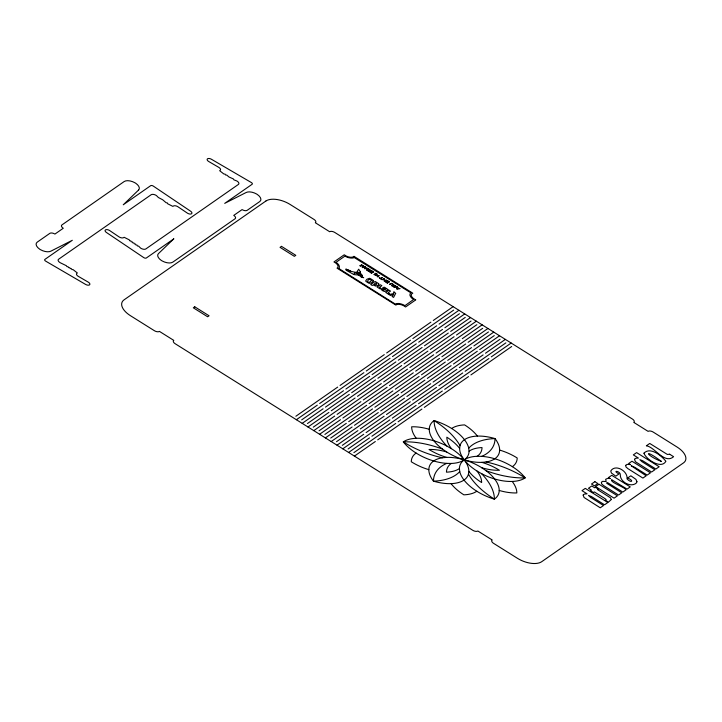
<?xml version="1.0" encoding="UTF-8"?>
<svg xmlns="http://www.w3.org/2000/svg" width="722" height="722" viewBox="0 0 722 722"><rect width="100%" height="100%" fill="white"/><g stroke="black" fill="none" stroke-linecap="round" stroke-linejoin="round"><path stroke-width="1.08" d="M459.634 448.38A37.246 19.124 22.5 0 0 446.837 437.189A37.246 19.124 22.5 0 0 451.44 448.678A37.246 19.124 22.5 0 1 468.84 471.358A37.246 19.124 22.5 0 0 481.637 482.549A37.246 19.124 22.5 0 0 477.034 471.06A37.246 19.124 22.5 0 1 459.634 448.38L460.022 445.609A64.511 33.131 22.5 0 0 434.093 420.592A37.246 19.124 22.5 0 0 442.523 449.12L446.674 451.972A37.246 19.124 22.5 0 0 481.854 462.36A37.246 19.124 22.5 0 1 499.416 470.257A37.246 19.124 22.5 0 1 481.8 467.766A37.246 19.124 22.5 0 0 446.62 457.378A37.246 19.124 22.5 0 1 429.058 449.481A37.246 19.124 22.5 0 1 446.674 451.972M468.84 471.358L468.452 474.128A64.511 33.131 22.5 0 0 494.38 499.146A37.246 19.124 22.5 0 0 485.951 470.618L481.8 467.766M353.609 256.644L353.979 256.319L412.794 293.195A6.48 3.33 22.5 0 0 414.997 299.477L415.791 299.856L405.547 306.994A6.48 3.33 22.5 0 0 395.782 305.045L337.048 268.169A6.498 3.339 22.5 0 0 333.952 261.942L344.25 254.776A6.498 3.339 22.5 0 0 353.627 256.653M360.477 265.822L362.047 264.748L359.782 265.777L362.868 265.633L362.218 267.302L362.832 267.682L364.682 266.391L362.715 267.23L363.365 265.57L360.531 265.786M295.867 416.242L337.688 387.091M340.071 385.431L384.284 354.619M386.667 352.959L430.89 322.147M433.272 320.487L453.127 306.651M296.381 419.717L317.292 405.15M319.675 403.49L363.888 372.678M366.271 371.018L410.484 340.206M412.867 338.546L453.642 310.126M301.67 419.879L343.492 390.728M345.874 389.068L390.088 358.256M392.47 356.596L436.693 325.784M439.075 324.124L458.93 310.289M302.184 423.363L323.095 408.787M325.478 407.127L369.691 376.315M372.074 374.655L416.287 343.843M418.679 342.183L459.445 313.763M307.473 423.516L349.295 394.365M351.677 392.705L395.891 361.893M398.273 360.233L442.496 329.422M444.878 327.761L464.733 313.926M307.987 427L328.898 412.424M331.281 410.764L375.494 379.952M377.877 378.292L422.099 347.481M424.482 345.82L465.248 317.409M313.276 427.153L355.098 398.012M357.48 396.351L401.694 365.54M404.076 363.879L448.299 333.059M450.681 331.398L470.536 317.563M313.79 430.637L334.701 416.062M337.084 414.401L381.297 383.59M383.68 381.929L427.902 351.118M430.285 349.457L471.051 321.046M319.079 430.79L360.901 401.649M363.283 399.988L407.497 369.177M409.879 367.516L454.102 336.705M456.484 335.044L476.339 321.2M319.593 434.274L340.504 419.699M342.887 418.038L387.1 387.227M389.483 385.566L433.705 354.755M436.088 353.094L476.854 324.683M324.882 434.436L366.704 405.286M369.086 403.625L413.3 372.814M415.692 371.153L459.905 340.342M462.288 338.681L482.143 324.837M325.396 437.911L346.307 423.336M348.69 421.675L392.903 390.864M395.286 389.203L439.508 358.392M441.891 356.731L482.657 328.32M330.685 438.073L372.507 408.923M374.889 407.262L419.112 376.451M421.495 374.79L465.708 343.979M468.091 342.318L487.946 328.474M331.199 441.548L352.11 426.973M354.493 425.321L398.706 394.501M401.089 392.84L445.312 362.029M447.694 360.368L488.469 331.958M336.488 441.711L378.31 412.56M380.693 410.899L424.915 380.088M427.298 378.427L471.511 347.616M473.894 345.955L493.749 332.12M337.003 445.185L357.913 430.619M360.296 428.958L404.51 398.147M406.892 396.486L451.115 365.666M453.497 364.005L494.272 335.595M342.291 445.348L384.113 416.197M386.496 414.536L430.718 383.725M433.101 382.064L477.314 351.253M479.697 349.592L499.552 335.757M342.806 448.822L363.717 434.256M366.099 432.595L410.313 401.784M412.695 400.123L456.918 369.312M459.3 367.651L500.075 339.232M348.094 448.985L389.916 419.834M392.299 418.173L436.521 387.362M438.904 385.701L483.117 354.89M485.5 353.229L505.355 339.394M348.609 452.459L369.52 437.893M371.902 436.232L416.125 405.421M418.507 403.76L462.721 372.949M465.103 371.288L505.878 342.869M353.897 452.622L395.719 423.471M398.102 421.81L442.324 390.999M444.707 389.338L488.92 358.527M491.303 356.867L511.158 343.031M354.412 456.105L375.323 441.53M377.705 439.869L421.928 409.058M424.31 407.398L468.524 376.586M470.906 374.926L511.681 346.506M451.44 448.678L446.918 446.079A37.246 19.124 22.5 0 0 403.309 441.873A64.511 33.131 22.5 0 0 442.433 457.766L446.62 457.378M477.034 471.06L481.556 473.659A37.246 19.124 22.5 0 0 525.174 477.865A64.511 33.131 22.5 0 0 486.05 461.972L481.854 462.36M477.197 456.286A37.246 19.124 22.5 0 0 482.016 447.577A37.246 19.124 22.5 0 0 469.056 451.169A37.246 19.124 22.5 0 1 451.286 463.452A37.246 19.124 22.5 0 0 446.458 472.161A37.246 19.124 22.5 0 0 459.418 468.569A37.246 19.124 22.5 0 1 477.197 456.286L481.736 456.358A37.246 19.124 22.5 0 1 525.174 477.865A64.511 33.131 22.5 0 1 485.951 470.618M451.286 463.452L446.738 463.38A37.246 19.124 22.5 0 1 403.309 441.873A64.511 33.131 22.5 0 1 442.523 449.12M446.918 446.079A64.511 33.131 22.5 0 1 434.093 420.592A37.246 19.124 22.5 0 1 468.731 448.172L469.056 451.169M481.556 473.659A64.511 33.131 22.5 0 1 494.38 499.146A37.246 19.124 22.5 0 1 459.743 471.556L459.418 468.569M476.818 491.249A37.246 19.124 22.5 0 1 463.867 494.832A37.246 19.124 22.5 0 1 451.07 483.641M416.107 453.064A37.246 19.124 22.5 0 0 411.278 461.764A37.246 19.124 22.5 0 0 428.841 469.67M460.022 445.609A37.246 19.124 22.5 0 1 495.03 438.588A37.246 19.124 22.5 0 1 486.05 461.972M512.214 481.448A37.246 19.124 22.5 0 1 516.826 492.936A37.246 19.124 22.5 0 1 499.2 490.446M499.633 450.068A37.246 19.124 22.5 0 1 517.196 457.974A37.246 19.124 22.5 0 1 512.376 466.674M451.656 428.489A37.246 19.124 22.5 0 1 464.616 424.906A37.246 19.124 22.5 0 1 477.413 436.097M468.452 474.128A37.246 19.124 22.5 0 1 433.444 481.15A37.246 19.124 22.5 0 1 442.433 457.766M429.274 429.292A37.246 19.124 22.5 0 0 411.657 426.801A37.246 19.124 22.5 0 0 416.26 438.29M481.736 456.358A64.511 33.131 22.5 0 0 495.03 438.588A64.511 33.131 22.5 0 0 468.731 448.172M446.738 463.38A64.511 33.131 22.5 0 0 433.444 481.15A64.511 33.131 22.5 0 0 459.743 471.556M393.337 286.327L395.042 287.509A1.038 0.532 22.5 0 1 394.609 287.473L392.976 286.481A1.065 0.551 22.5 0 1 392.912 286.083L392.939 286.029A1.3 0.668 22.5 0 1 393.102 285.894L395.945 286.562L394.022 285.217A1.11 0.569 22.5 0 1 394.483 285.235L396.423 286.499A1.002 0.514 22.5 0 1 396.432 286.715L396.08 286.986A0.902 0.46 22.5 0 1 395.611 286.968L393.364 286.273M374.249 284.251C377.155 286.887 377.723 280.389 374.249 284.251M373.292 280.939L371.83 282.618L369.709 283.331A2.22 1.137 22.5 0 1 368.752 283.168L366.027 281.454A2.22 1.137 22.5 0 1 365.729 280.831L366.938 279.224L369.294 278.34A2.22 1.137 22.5 0 1 370.26 278.512L372.985 280.217A2.22 1.137 22.5 0 1 373.283 280.84L373.292 280.939M371.659 280.298C366.442 286.508 366.478 276.58 371.659 280.298M395.656 293.403L393.58 297.41L392.118 296.489L393.652 294.423L390.512 295.488L388.996 294.531C394.69 293.349 393.833 293.926 393.824 291.733L395.656 293.403M370.314 270.353L368.861 271.192A1.435 0.74 22.5 0 1 368.22 271.012L366.433 269.947L368.283 268.656L370.061 269.847A1.345 0.686 22.5 0 1 370.287 270.227L370.314 270.353M643.952 453.181C645.883 459.201 661.298 469.67 665.892 461.277C661.551 455.762 650.305 446.467 643.952 453.181M381.225 289.062L381.216 289.179A1.679 0.866 22.5 0 0 381.342 289.549L382.326 290.461A5.902 3.032 22.5 0 0 383.138 290.948L384.312 291.417A1.39 0.713 22.5 0 0 384.826 291.462L388.174 289.63L384.655 287.383A1.435 0.731 22.5 0 0 383.987 287.212L382.525 287.97A1.516 0.776 22.5 0 0 382.579 288.258C386.216 291.95 381.992 289.116 381.225 289.062M378.833 284.206L377.696 285.551L375.747 286.038A1.579 0.812 22.5 0 1 375.097 285.858L374.086 285.262A1.516 0.776 22.5 0 1 373.743 284.883L372.191 285.434L370.738 284.522L375.133 281.454L378.472 283.511A1.579 0.812 22.5 0 1 378.77 283.927L378.833 284.206M583.159 495.048L584.053 497.467L600.253 507.801L603.529 505.517L590.524 497.359L588.493 495.409L591.363 496.528L604.558 504.804L607.834 502.521L585.271 488.379L581.995 490.662L587.076 493.848L584.396 494.047L583.159 495.048M634.494 459.273L635.387 461.692L651.587 472.026L654.863 469.742L641.849 461.584L639.827 459.643L642.697 460.762L655.892 469.029L659.168 466.746L636.605 452.604L633.329 454.887L638.41 458.073L635.73 458.271L634.494 459.273M601.399 482.314L601.625 483.875L603.52 485.545L618.573 495.039L621.75 492.819L606.859 483.361L606.733 482.702L607.734 482.738L622.833 492.07L626.01 489.85C624.846 487.151 609.612 482.215 611.624 479.67L627.075 489.11L630.252 486.899L611.769 475.302L608.529 477.558L610.343 478.623L607.87 478.271L605.65 479.3L606.164 481.538L602.726 481.339L601.399 482.314M625.703 465.374L625.938 466.908L627.905 468.632L642.905 478.081L646.181 475.798L631.109 465.717L634.683 467.26L647.183 475.094L650.459 472.811L631.976 461.223L628.636 463.542L630.396 464.571L627.057 464.372L625.703 465.374M392.876 284.585L391.523 285.668L391.956 285.948L393.364 284.648A1.182 0.605 22.5 0 0 393.201 284.315L391.847 283.466A1.182 0.605 22.5 0 0 391.333 283.376L389.447 284.369L391.604 283.701L392.876 284.585M360.495 272.113L360.386 272.708L356.677 272.23L358.708 269.207L360.495 272.113M369.826 270.272L368.798 270.885A0.957 0.487 22.5 0 1 368.346 270.795L367.083 270.073L368.509 269.08L369.826 270.272M384.041 288.565L384.934 289.793L385.719 289.188A0.966 0.496 22.5 0 0 385.683 288.881L385.593 288.755A1.209 0.623 22.5 0 0 385.205 288.421L384.041 288.565M379.727 287.257L379.709 287.329A1.065 0.551 22.5 0 0 379.817 287.69L380.837 288.439L379.537 288.71A1.525 0.785 22.5 0 1 379.122 288.268L377.11 287.076L380.422 284.766L381.875 285.686L379.763 287.194M388.337 292.654L388.319 292.726A1.065 0.551 22.5 0 0 388.427 293.087L389.447 293.836L388.147 294.107A1.534 0.785 22.5 0 1 387.732 293.664L385.719 292.473L389.032 290.163L390.485 291.083L388.337 292.654M365.07 266.635L364.42 268.683L367.904 268.422L365.305 267.519L365.07 266.635M397.235 286.805L396.586 288.845L397.073 289.152L400.069 288.583L398.724 288.475L397.235 286.805M365.224 267.736L364.917 268.629L366.207 268.358L365.224 267.736M397.389 287.907L397.082 288.791L398.373 288.52L397.389 287.907M636.939 481.682L636.533 482.847C631.19 488.054 619.927 482.043 620.306 474.778C620.433 470.879 611.39 469.932 618.953 473.948L615.785 476.159L611.381 473L610.767 470.97C615.306 463.623 628.131 471.087 627.012 478.857C630.847 483.298 634.999 481.222 627.671 478L630.847 475.789L635.938 479.372L636.939 481.682M611.363 499.498L608.42 502.115L605.433 500.247L606.137 499.48L604.215 498.126L594.323 491.926L593.439 492.539L590.515 490.707L591.399 490.094L588.484 488.262L591.769 485.978L594.684 487.801L595.388 487.305L598.312 489.146L597.608 489.633L610.415 497.783L611.363 499.498M362.137 275.795L361.415 277.239L359.24 275.371L362.137 275.795M361.984 276.842L361.713 277.32L363.707 277.672L361.984 276.842M661.199 461.304C646.145 455.853 642.381 447.108 661.199 461.304M355.576 272.384L354.087 274.604L358.626 275.073L355.576 272.384M355.161 272.293L353.681 274.468L346.037 270.163L355.161 272.293M138.588 190.021L123.254 204.786L150.672 185.68A1.976 1.011 22.5 0 1 153.254 186.059L190.473 211.122A3.141 1.615 22.5 0 1 191.538 213.766A3.141 1.615 22.5 0 1 187.485 213.198L178.009 206.817A3.511 1.805 22.5 0 0 173.479 205.978L172.874 206.384L167.675 203.775L167.414 202.954L166.114 202.729L162.748 199.814L158.353 197.494L156.448 195.572A3.944 2.031 22.5 0 0 151.16 194.732L58.599 259.243A3.944 2.031 22.5 0 0 60.134 262.682L66.469 265.777L66.884 266.617L68.139 266.752L68.545 267.591L69.799 267.718L70.205 268.557L71.46 268.692L71.875 269.532L73.13 269.658L77.344 272.961L76.568 273.638A3.511 1.805 22.5 0 0 78.274 276.327L88.418 282.239A3.141 1.615 22.5 0 1 89.483 284.883A3.141 1.615 22.5 0 1 85.431 284.324L45.657 261.12A1.976 1.011 22.5 0 1 44.89 259.397L72.308 240.291L50.811 251.193A8.772 4.503 22.5 0 1 40.522 249.704L39.611 249.135A8.772 4.503 22.5 0 1 37.228 242.141L49.827 233.359A3.944 2.031 22.5 0 1 54.926 234.072L63.265 228.26A3.944 2.031 22.5 0 1 61.921 224.93L124.184 181.538A8.772 4.503 22.5 0 1 134.897 182.756L135.799 183.307A8.772 4.503 22.5 0 1 138.588 190.021M173.758 238.883L158.425 253.648A8.772 4.503 22.5 0 0 161.214 260.362L162.116 260.913A8.772 4.503 22.5 0 0 172.829 262.122L235.092 218.739A3.944 2.031 22.5 0 0 233.748 215.409L242.087 209.597A3.944 2.031 22.5 0 0 247.186 210.31L259.785 201.528A8.772 4.503 22.5 0 0 257.402 194.534L256.5 193.965A8.772 4.503 22.5 0 0 246.202 192.476L224.704 203.378L252.122 184.272A1.976 1.011 22.5 0 0 251.355 182.549L211.582 159.345A3.141 1.615 22.5 0 0 207.53 158.786A3.141 1.615 22.5 0 0 208.595 161.43L218.739 167.342A3.511 1.805 22.5 0 1 220.445 170.031L219.668 170.708L223.892 174.011L225.138 174.137L225.553 174.977L226.807 175.112L228.874 176.917L233.459 178.993L233.865 179.832L236.879 180.987A3.944 2.031 22.5 0 1 238.413 184.426L145.853 248.937A3.944 2.031 22.5 0 1 140.573 248.097L138.669 246.175L137.37 245.949L137.108 245.128L135.817 244.902L135.555 244.081L134.265 243.855L134.003 243.034L132.713 242.809L132.451 241.987L131.16 241.762L130.899 240.94L129.608 240.715L129.346 239.894L124.139 237.285L123.534 237.682A3.511 1.805 22.5 0 1 119.004 236.852L109.527 230.471A3.141 1.615 22.5 0 0 105.475 229.903A3.141 1.615 22.5 0 0 106.54 232.547L143.759 257.61A1.976 1.011 22.5 0 0 146.34 257.989L173.758 238.883M338.753 268.449L395.169 304.007A7.861 4.034 22.5 0 1 404.979 305.641L413.58 299.495A7.861 4.034 22.5 0 1 410.899 292.861L354.322 257.601A7.861 4.034 22.5 0 1 344.917 256.13L336.046 262.312A7.852 4.034 22.5 0 1 338.753 268.449M669.655 454.219L667.372 454.463L649.746 443.452L646.325 445.835C654.592 446.647 664.466 464.679 673.599 456.692L669.655 454.219M265.831 201.059L124.049 299.856A18.799 9.657 22.5 0 0 130.465 315.704L154.355 330.685A3.944 2.031 22.5 0 0 159.454 331.398L173.776 340.378A3.944 2.031 22.5 0 0 175.121 343.699L472.775 530.3A3.944 2.031 22.5 0 0 477.874 531.013L492.196 539.993A3.944 2.031 22.5 0 0 493.541 543.323L517.43 558.296A18.799 9.657 22.5 0 0 541.717 561.689L683.49 462.892A18.799 9.657 22.5 0 0 677.074 447.044L653.193 432.072A3.944 2.031 22.5 0 0 648.094 431.359L633.763 422.379A3.944 2.031 22.5 0 0 632.418 419.049L334.764 232.448A3.944 2.031 22.5 0 0 329.665 231.735L315.343 222.755A3.944 2.031 22.5 0 0 313.998 219.425L290.109 204.452A18.799 9.657 22.5 0 0 265.831 201.059M194.741 306.796L193.315 307.798L207.638 316.777L209.073 315.776L194.741 306.796M281.481 246.355L280.046 247.357L294.368 256.337L295.803 255.335L281.481 246.355M371.433 270.624L369.574 271.914L371.893 273.367L370.215 272.013L370.783 271.625L372.76 272.582L370.991 271.481L371.622 271.039L373.779 272.104L371.433 270.624M375.783 273.349L373.924 274.64L376.207 273.62L375.783 273.349M376.848 274.026L374.998 275.317L378.608 275.587L377.11 276.634L377.525 276.896L379.375 275.605L375.756 275.317L377.254 274.279L376.848 274.026M379.24 277.681L381.604 279.45L380.738 278.62L382.371 277.483L380.313 278.358L379.24 277.681M383.878 278.43L382.028 279.721L383.22 279.459L384.88 280.497L384.113 281.029L384.555 281.3L386.405 280.01L385.097 280.344L383.445 279.306L384.303 278.701L383.878 278.43M387.218 280.524L385.368 281.815L387.678 283.268L386.008 281.914L386.568 281.526L388.544 282.483L386.784 281.372L387.416 280.939L389.573 281.995L387.218 280.524M594.892 481.682L591.517 484.029L594.45 485.879L597.825 483.523L594.892 481.682M598.953 484.227L595.578 486.583L614.07 498.171L617.445 495.824L598.953 484.227M359.854 272.465L356.731 272.465C359.628 271.743 365.91 280.028 359.854 272.465M361.226 275.389L359.069 275.145L356.957 272.781L359.448 273.548L361.866 275.488L361.226 275.389M350.522 270.985L345.955 269.171L350.522 270.985"/></g></svg>
